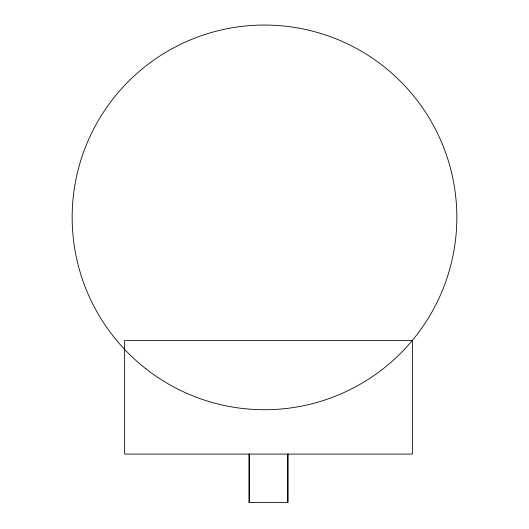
<?xml version="1.0" encoding="UTF-8"?>
<svg xmlns="http://www.w3.org/2000/svg" width="529" height="529" viewBox="0 0 529 529"><rect width="100%" height="100%" fill="white"/><g stroke="black" fill="none" stroke-linecap="round" stroke-linejoin="round"><path stroke-width="0.79" d="M287.895 454.087L287.895 502.55L249.133 502.55L249.133 454.087M287.822 454.087L287.822 502.55M249.205 454.087L249.205 502.55M412.389 340.504L124.639 340.504L124.639 454.087L412.389 454.087L412.389 340.504M145.892 368.799A192.338 192.338 0 0 0 454.933 244.391A192.338 192.338 0 0 0 192.675 38.961A192.338 192.338 0 0 0 145.892 368.799"/></g></svg>
